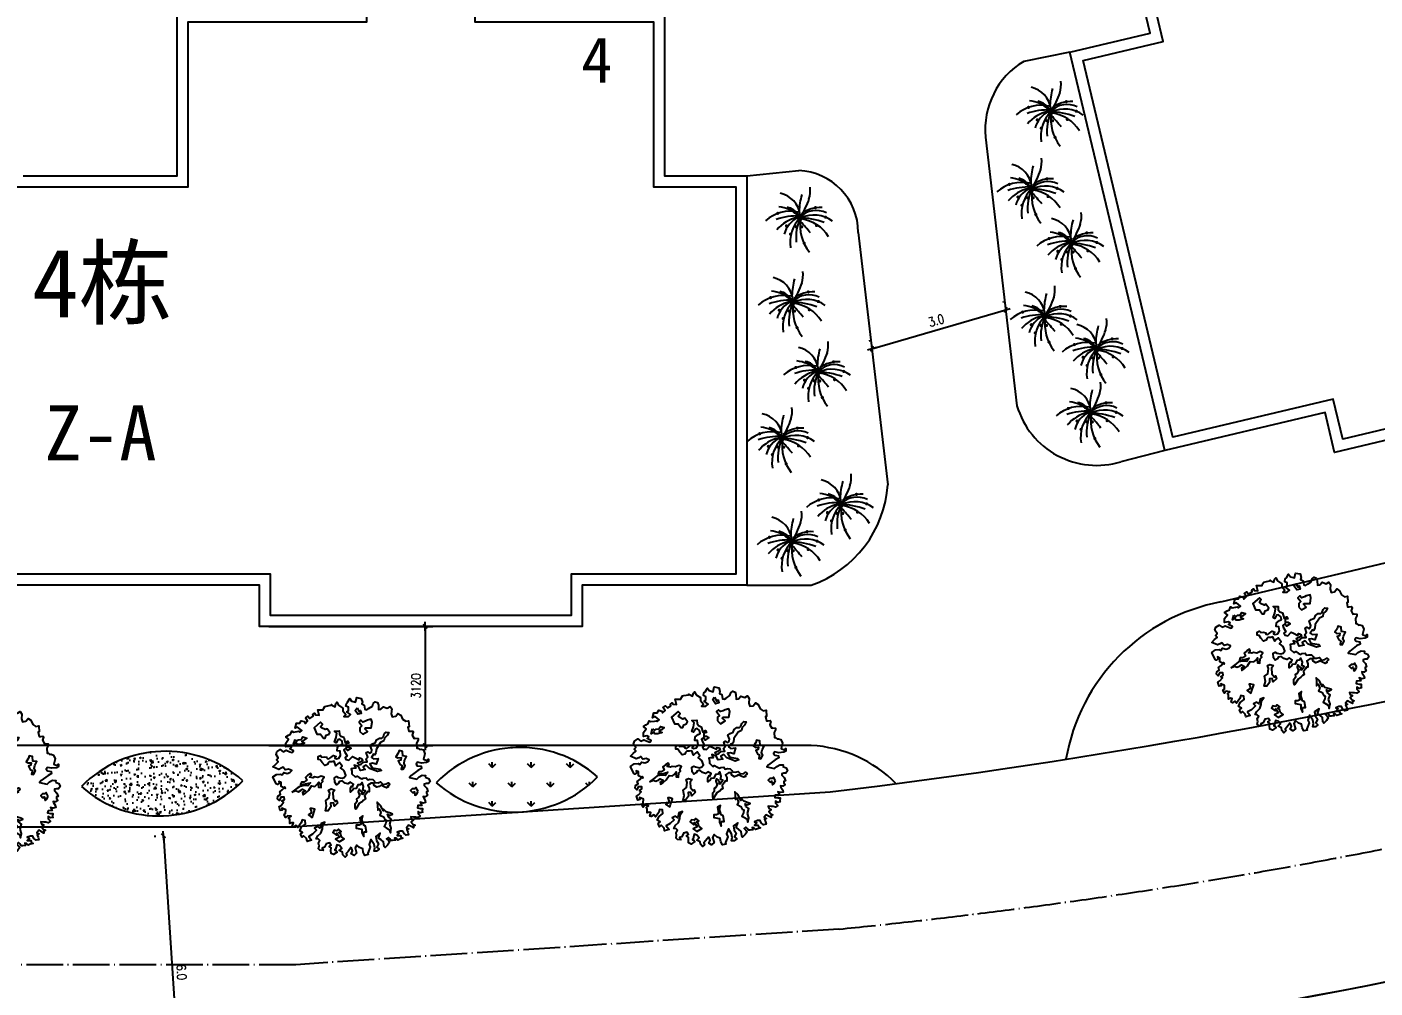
# Model space of a CAD drawing. Extents: x 1035948 to 1665131, y -158296 to 142149.
# Drawn here: x 1372207 to 1407526, y -20117 to 5069 of the extents above; entities that cross this region are included whole.
import ezdxf
from ezdxf.enums import TextEntityAlignment as Align

# ---------------------------------------------------------------- set-up
doc = ezdxf.new("R2010")
doc.units = 0
doc.header["$LTSCALE"] = 200
doc.header["$MEASUREMENT"] = 0
doc.linetypes.add('ACAD_ISO04W100', pattern=[30.5, 24, -3, 0.5, -3])
doc.layers.get('0').update_dxf_attribs({"linetype": 'CONTINUOUS'})
doc.layers.get('DEFPOINTS').update_dxf_attribs({"linetype": 'CONTINUOUS'})
for name, color, linetype in [('DL', 21, 'CONTINUOUS'), ('LMLK', 123, 'CONTINUOUS'), ('WLL1', 7, 'CONTINUOUS'), ('ZXX', 6, 'ACAD_ISO04W100'), ('合欢', 7, 'CONTINUOUS'), ('垂丝海棠', 7, 'CONTINUOUS'), ('矮杆美人蕉', 7, 'CONTINUOUS'), ('红花继木', 7, 'CONTINUOUS')]:
    doc.layers.add(name, color=color, linetype=linetype)
doc.styles.add('DIM_FONT', font='SIMPLEX.shx', dxfattribs={"width": 0.8})
doc.styles.add('H1', font='SimSun.ttf')
doc.dimstyles.new('DIMN80', dxfattribs={"dimscale": 0.8, "dimtxt": 300, "dimasz": 1, "dimexe": 250, "dimexo": 300, "dimgap": 150, "dimtad": 1, "dimdec": 0, "dimzin": 0, "dimdsep": 46, "dimtxsty": 'DIM_FONT', "dimblk": '_DIMX', "dimcen": 0.09, "dimclrt": 7, "dimadec": 0, "dimazin": 0, "dimtfac": 1, "dimtdec": 0, "dimtix": 1, "dimtmove": 2, "dimatfit": 3, "dimldrblk": '_DIMX', "dimfxl": 0, "dimtolj": 1, "dimtzin": 0, "dimarcsym": 0})

# ---------------------------------------------------------------- blocks, each defined once
blk = doc.blocks.new('ZW36')
at = {"layer": '垂丝海棠', "color": 31, "const_width": 60}
for points in [[(463, 465, 1), (523, 465, 1)], [(-966, 251, 1), (-906, 251, 1)], [(-458, 399, 1), (-398, 399, 1)], [(-320, 284, 1), (-260, 284, 1)], [(-197, 69, 1), (-137, 69, 1)], [(-142, 185, 1), (-82, 185, 1)], [(-114, 119, 1), (-54, 119, 1)], [(-100, 20, 1), (-40, 20, 1)], [(-46, 86, 1), (14, 86, 1)], [(848, 102, 1), (908, 102, 1)], [(-637, -228, 1), (-577, -228, 1)], [(-485, -541, 1), (-425, -541, 1)], [(-266, -261, 1), (-206, -261, 1)], [(-59, -261, 1), (1, -261, 1)], [(504, -211, 1), (564, -211, 1)], [(37, -887, 1), (97, -887, 1)]]:
    blk.add_lwpolyline(points, format="xyb", close=True, dxfattribs=at)
at = {"layer": '垂丝海棠', "color": 31}
for centre, radius, start, end in [((-802, 1117), 1096, 342.9456, 6.4814), ((-1040, 67), 963, 6.9904, 78.0284), ((2324, 279), 2449, 163.8561, 179.1105), ((-3557, 2173), 4052, 328.9873, 340.361), ((-443, -1135), 1464, 78.5516, 130.9815), ((-185, -2359), 2512, 88.3286, 108.729), ((134, -1317), 1456, 103.0452, 139.7766), ((-1034, -789), 1294, 48.7581, 83.8624), ((236, -767), 952, 114.0956, 166.2953), ((-705, -137), 631, 28.8901, 78.4579), ((826, -841), 1299, 134.4861, 189.3762), ((1483, -658), 1728, 155.0888, 185.9637), ((-247, -3123), 3211, 70.5249, 87.8244), ((1537, -211), 1626, 171.2496, 218.2333), ((522, -485), 844, 62.9909, 135.9102), ((439, -986), 1172, 53.3231, 115.7633), ((657, -696), 1164, 85.8741, 126.9558), ((-239, -1387), 1437, 31.315, 82.1378), ((-6650, -6130), 8950, 39.0488, 42.6799)]:
    blk.add_arc(centre, radius, start, end, dxfattribs=at)
at = {"layer": '垂丝海棠', "color": 31, "width": 0.8, "flags": 9}
for tag in ['YSIZE', 'XSIZE']:
    blk.add_attdef(tag, (-74, 86), '', height=1, dxfattribs=at)
blk = doc.blocks.new('ZW04')
at = {"layer": '合欢', "color": 3, "linetype": 'ByBlock', "elevation": 4620}
for points in [[(-149, -2071), (-241, -2195), (-299, -2255), (-275, -2313), (-333, -2364), (-399, -2296), (-409, -2221), (-508, -2170), (-433, -2102), (-501, -2020), (-583, -1996), (-627, -2170), (-627, -2129), (-566, -2212), (-675, -2287), (-751, -2255), (-760, -2163), (-751, -2088), (-811, -2044), (-751, -2003), (-794, -1935), (-901, -1962), (-952, -2071), (-1020, -2095), (-986, -2163), (-1085, -2153), (-1129, -2112), (-1112, -2027), (-1129, -1952), (-1085, -1870), (-1129, -1828), (-1194, -1819), (-1146, -1727), (-1054, -1644), (-1010, -1518), (-1003, -1409), (-935, -1317), (-1044, -1358), (-1078, -1501), (-1146, -1450), (-1245, -1501), (-1187, -1559), (-1304, -1676), (-1420, -1744), (-1338, -1853), (-1471, -1894), (-1488, -1811), (-1573, -1727), (-1621, -1768), (-1665, -1676), (-1604, -1627), (-1689, -1576), (-1638, -1460), (-1522, -1375), (-1529, -1266), (-1621, -1249), (-1648, -1341), (-1748, -1477), (-1798, -1416), (-1874, -1467), (-1915, -1450), (-1881, -1341), (-1932, -1334), (-1990, -1358), (-1990, -1300), (-1990, -1232), (-2024, -1200), (-1949, -1142), (-2058, -1125), (-2116, -1183), (-2157, -1091), (-2116, -1057), (-2107, -948), (-2225, -897), (-2216, -958), (-2276, -973), (-2308, -849), (-2250, -815), (-2174, -723), (-2225, -682), (-2150, -638), (-2157, -572), (-2259, -572), (-2301, -665), (-2352, -614), (-2342, -539), (-2267, -488), (-2291, -412), (-2216, -354), (-2140, -262), (-2124, -313), (-2250, -245), (-2250, -129), (-2318, -95), (-2301, -153), (-2359, -194), (-2393, -170), (-2492, 39), (-2383, 114), (-2267, 123), (-2216, 97), (-2167, 165), (-2065, 140), (-1983, 172), (-1932, 233), (-2024, 274), (-2124, 250), (-2191, 332), (-2242, 298), (-2318, 264), (-2492, 342), (-2410, 424), (-2335, 492), (-2383, 550), (-2335, 608), (-2400, 708), (-2376, 793), (-2276, 861), (-2184, 793), (-2092, 834), (-1990, 793), (-1915, 768), (-1874, 817), (-1990, 875), (-1939, 926), (-2000, 953), (-2107, 936), (-2107, 1052), (-2024, 1168), (-2107, 1236), (-2031, 1287), (-1966, 1319), (-1932, 1404), (-1881, 1379), (-1772, 1394), (-1714, 1404), (-1689, 1379), (-1631, 1428), (-1757, 1530), (-1832, 1496), (-1789, 1646), (-1689, 1646), (-1648, 1721), (-1556, 1697), (-1529, 1639), (-1454, 1714), (-1512, 1796), (-1512, 1806), (-1447, 1855), (-1389, 1789), (-1287, 1855), (-1296, 1906), (-1245, 1947), (-1221, 1898), (-1112, 1889), (-1153, 2049), (-1071, 2049), (-986, 2049), (-969, 2097), (-935, 2148), (-894, 2158), (-760, 2182), (-743, 2206), (-726, 2189), (-634, 2141), (-610, 2233), (-576, 2274), (-525, 2182), (-399, 2097), (-399, 2015), (-307, 1906), (-367, 1847), (-231, 1847), (-166, 1906), (-282, 1990), (-231, 2022), (-231, 2124), (-307, 2158), (-292, 2240), (-258, 2274), (-190, 2383), (-139, 2308), (-16, 2274), (18, 2417), (152, 2391), (186, 2281), (169, 2223), (244, 2189), (261, 2066), (319, 2049), (370, 2083), (487, 2158), (513, 2240), (571, 2291), (639, 2264), (664, 2189), (671, 2056), (739, 2066), (814, 2141), (930, 2097), (1015, 2148), (1066, 2073), (1049, 1930), (1081, 1838), (1183, 1855), (1248, 1940), (1333, 1889), (1391, 1763), (1483, 1704), (1568, 1721), (1585, 1537), (1551, 1530), (1576, 1404), (1627, 1404), (1692, 1411), (1709, 1387), (1709, 1379), (1678, 1287), (1736, 1185), (1767, 1195), (1852, 1185), (1852, 1135), (1811, 1052), (1818, 902), (1845, 902), (1903, 861), (1944, 868), (2012, 844), (2061, 734), (2020, 574), (2112, 533), (2163, 574), (2163, 499), (2104, 465), (1952, 448), (1835, 475), (1794, 424), (1828, 373), (1944, 356), (1952, 291), (1845, 233), (1644, 80), (1593, 22), (1818, -27), (1886, 39), (1978, 89), (2078, 80), (2071, 31)], [(2071, 31), (2170, -10), (2211, -95), (2163, -163), (2104, -163), (2037, -180), (2037, -221), (2112, -296), (2146, -395), (2104, -412), (2104, -454), (2136, -505), (2071, -555), (2003, -546), (2012, -580), (2071, -672), (2078, -730), (2003, -747), (1920, -723), (1969, -815), (1845, -822), (1835, -890), (1920, -907), (1986, -907), (1978, -999), (1995, -1023), (1920, -1040), (1852, -999), (1852, -1065), (1920, -1133), (1852, -1183), (1784, -1167), (1719, -1167), (1634, -1157), (1651, -1217), (1719, -1249), (1651, -1310), (1709, -1385), (1767, -1409), (1719, -1433), (1719, -1491), (1644, -1450), (1568, -1409), (1508, -1484), (1576, -1518), (1517, -1542), (1551, -1618), (1568, -1693), (1493, -1710), (1425, -1651), (1391, -1584), (1316, -1584), (1224, -1618), (1292, -1651), (1224, -1719), (1326, -1719), (1350, -1785), (1401, -1802), (1309, -1828), (1248, -1853), (1200, -1802), (1149, -1795), (1173, -1860), (1091, -1870), (1040, -1870), (1006, -1819), (964, -1778), (913, -1819), (964, -1870), (998, -1921), (940, -2003), (865, -2078), (838, -2044), (821, -1911), (746, -1843), (671, -1795), (722, -1651), (588, -1744), (613, -1870), (671, -1962), (622, -2071), (688, -2129), (613, -2187), (537, -2187), (554, -2088), (537, -1986), (438, -1836), (387, -1986), (421, -2071), (353, -2246), (363, -2287), (261, -2313), (212, -2221), (195, -2112), (103, -2078), (18, -2003), (-33, -2088), (11, -2246), (-64, -2313), (-149, -2262), (-108, -2180), (-149, -2071)]]:
    blk.add_lwpolyline(points, dxfattribs=at)
at = {"layer": '合欢', "color": 6, "linetype": 'ByBlock', "elevation": 4620}
for points in [[(28, 2107), (94, 1990), (129, 2031), (153, 1939), (53, 1914), (-31, 2031)], [(-813, 1314), (-785, 1370), (-869, 1482), (-925, 1454), (-1037, 1509), (-1066, 1538), (-1009, 1622), (-1066, 1679), (-1263, 1509), (-1179, 1314), (-1066, 1314), (-982, 1201), (-925, 1201), (-898, 1286)], [(114, 1398), (199, 1314), (339, 1398), (255, 1482), (283, 1509), (452, 1509), (479, 1679), (452, 1763), (339, 1735), (283, 1706), (199, 1679), (142, 1735), (87, 1679), (171, 1567), (114, 1509)], [(-1831, 1161), (-1773, 1111), (-1723, 1152), (-1639, 1161), (-1597, 1236), (-1479, 1202), (-1563, 1135), (-1630, 1094), (-1546, 1051), (-1673, 1010), (-1764, 1010), (-1798, 1077), (-1874, 1018)], [(1434, 441), (1451, 532), (1510, 649), (1393, 666), (1384, 800), (1283, 826), (1259, 750), (1192, 642), (1250, 608), (1343, 616), (1335, 541), (1259, 515), (1309, 416), (1376, 381), (1350, 273), (1410, 265), (1469, 374)], [(-1924, -422), (-1814, -371), (-1731, -405), (-1647, -364), (-1606, -330), (-1513, -379), (-1606, -431), (-1589, -498), (-1513, -446), (-1421, -364), (-1338, -230), (-1237, -245), (-1187, -204), (-1120, -120), (-1128, -271), (-1053, -280), (-1044, -154), (-994, -103), (-1019, -53), (-960, 31), (-1044, 64), (-1144, 22), (-1245, 39), (-1295, 14), (-1396, 31), (-1338, 89), (-1362, 139), (-1446, 89), (-1522, 22), (-1479, -62), (-1572, -120), (-1639, -120), (-1664, -187), (-1513, -170), (-1371, -137), (-1446, -230), (-1546, -221), (-1689, -245), (-1764, -304)], [(-642, -355), (-701, -431), (-692, -597), (-617, -699), (-584, -664), (-558, -748), (-651, -840), (-684, -740), (-768, -748), (-759, -857), (-843, -974), (-919, -974), (-885, -832), (-910, -673), (-818, -597), (-793, -446), (-826, -355), (-751, -321)], [(1853, -397), (1786, -280), (1745, -321), (1678, -321), (1627, -371), (1694, -438), (1745, -405), (1761, -513), (1803, -489)], [(1008, -1375), (1049, -1226), (965, -1159), (941, -1083), (1000, -1116), (1091, -1075), (1032, -1049), (898, -1008), (823, -924), (814, -982), (732, -815), (630, -723), (639, -824), (648, -958), (689, -915), (740, -1033), (706, -1107), (814, -1159), (857, -1241), (907, -1267), (890, -1351), (840, -1451), (898, -1485), (991, -1535), (1024, -1636), (1049, -1502)], [(-1318, -1187), (-1290, -1102), (-1234, -933), (-1318, -906), (-1375, -906), (-1347, -991), (-1347, -1046), (-1431, -1102)], [(226, -1608), (310, -1608), (283, -1440), (226, -1411), (171, -1243), (199, -1130), (114, -1187), (142, -1383), (87, -1411), (2, -1411), (2, -1495), (171, -1524), (171, -1637), (226, -1749)], [(-441, -1753), (-467, -1660), (-517, -1627), (-450, -1593), (-534, -1526), (-575, -1576), (-660, -1561), (-701, -1627), (-593, -1712), (-575, -1645), (-500, -1770), (-617, -1828), (-508, -1912), (-357, -1820)]]:
    blk.add_lwpolyline(points, close=True, dxfattribs=at)
at = {"layer": '合欢', "color": 3, "linetype": 'ByBlock', "elevation": 4620}
blk.add_lwpolyline([(-131, 206), (-131, 131), (-31, 39), (28, 64), (94, 22), (170, -20), (211, 5), (304, 14), (345, -45), (412, -28), (496, -36), (546, -87), (563, -129), (656, -137), (732, -112), (807, -187), (898, -170), (957, -137), (1000, -170), (991, -196), (941, -237), (965, -263), (907, -288), (840, -263), (747, -213), (689, -245), (622, -271), (539, -221), (522, -154), (447, -154), (354, -213), (388, -297), (388, -405), (345, -397), (313, -455), (254, -530), (278, -623), (220, -656), (179, -706), (94, -757), (-14, -932), (-31, -874), (-31, -757), (28, -690), (19, -614), (77, -580), (112, -513), (70, -405), (86, -330), (129, -379), (187, -431), (153, -463), (196, -481), (278, -379), (204, -355), (220, -254), (179, -129), (129, -196), (53, -204), (3, -312), (-89, -321), (-106, -364), (-173, -422), (-173, -312), (-139, -237), (-115, -263), (-81, -179), (-173, -120), (-249, -170), (-333, -146), (-416, -79), (-500, -103), (-526, -154), (-593, -196), (-642, -120), (-651, 14), (-593, 47), (-541, 22), (-424, -3), (-357, 22), (-307, 89), (-357, 215), (-392, 247), (-467, 307), (-416, 357), (-500, 474), (-550, 433), (-608, 374), (-660, 508), (-726, 491), (-809, 491), (-843, 457), (-860, 407), (-943, 381), (-1019, 465), (-1077, 550), (-1137, 558), (-1137, 649), (-1070, 675), (-1027, 634), (-943, 642), (-876, 625), (-869, 591), (-818, 575), (-759, 616), (-684, 675), (-601, 649), (-642, 599), (-593, 575), (-517, 599), (-467, 683), (-483, 809), (-567, 817), (-558, 926), (-467, 993), (-407, 1027), (-424, 1111), (-491, 1169), (-550, 1152), (-601, 1060), (-651, 1085), (-601, 1219), (-584, 1345), (-651, 1411), (-508, 1420), (-500, 1319), (-459, 1260), (-374, 1228), (-325, 1060), (-249, 1111), (-215, 1051), (-299, 1035), (-299, 943), (-215, 943), (-148, 901), (-258, 826), (-307, 901), (-366, 850), (-340, 776), (-273, 666), (-333, 616), (-307, 558), (-258, 550), (-215, 541), (-115, 649), (-48, 616), (86, 550), (103, 608), (161, 591), (196, 541), (112, 483), (36, 448), (86, 398), (153, 424), (220, 483), (330, 491), (295, 575), (345, 634), (304, 768), (354, 792), (421, 750), (455, 776), (472, 850), (421, 977), (488, 1027), (581, 1068), (613, 1144), (697, 1202), (773, 1202), (814, 1245), (840, 1327), (898, 1379), (974, 1370), (924, 1278), (848, 1202), (831, 1118), (732, 1068), (606, 876), (589, 768), (555, 701), (522, 716), (455, 616), (514, 575), (656, 591), (598, 416), (488, 448), (412, 433), (479, 314), (715, 273), (756, 232), (639, 198), (397, 290), (304, 390), (211, 340), (271, 256), (129, 232), (70, 349), (-57, 390), (-14, 299), (-98, 290), (-148, 282)], close=True, dxfattribs=at)
blk = doc.blocks.new('_DIMX')
blk.add_line((-150, 0), (150, 0))
at = {"const_width": 50}
blk.add_lwpolyline([(-70, -70), (70, 70)], dxfattribs=at)
blk = doc.blocks.new('*D546')
at = {"layer": 'DEFPOINTS', "color": 0}
for p in [(1375782, -16125), (1376253, -23309), (1376253, -23309)]:
    blk.add_point(p, dxfattribs=at)
at = {"layer": 'WLL1', "color": 0, "lineweight": -2}
for p, q in [((1375542, -16140), (1375582, -16138)), ((1375782, -16126), (1376253, -23309)), ((1376013, -23325), (1376053, -23322))]:
    blk.add_line(p, q, dxfattribs=at)
at = {"layer": 'WLL1', "color": 0, "lineweight": -2, "xscale": 0.8, "yscale": 0.8, "zscale": 0.8}
for p, rotation in [((1375782, -16125), 93.7502097409586), ((1376253, -23309), 273.7502097409586)]:
    blk.add_blockref('_DIMX', p, dxfattribs=dict(at, rotation=rotation))
at = {"layer": 'WLL1', "color": 7, "insert": (1376257, -19701), "char_height": 240, "attachment_point": 5, "rotation": 273.7502, "style": 'DIM_FONT'}
blk.add_mtext('\\A1;6.0', dxfattribs=at)
blk = doc.blocks.new('*D548')
at = {"layer": 'DEFPOINTS', "color": 0}
for p in [(1397850, -2343, -19135), (1397850, -2343), (1394345, -3364, -18785)]:
    blk.add_point(p, dxfattribs=at)
at = {"layer": 'WLL1', "color": 0, "lineweight": -2}
for p, q in [((1397783, -2113), (1397794, -2151)), ((1394346, -3364), (1397849, -2343)), ((1394278, -3133), (1394289, -3172))]:
    blk.add_line(p, q, dxfattribs=at)
at = {"layer": 'WLL1', "color": 0, "lineweight": -2, "xscale": 0.8, "yscale": 0.8, "zscale": 0.8}
for p, rotation in [((1397850, -2343), 16.23729688288721), ((1394345, -3364), 196.2372968828872)]:
    blk.add_blockref('_DIMX', p, dxfattribs=dict(at, rotation=rotation))
at = {"layer": 'WLL1', "color": 7, "insert": (1396030, -2623), "char_height": 240, "attachment_point": 5, "rotation": 16.2373, "style": 'DIM_FONT'}
blk.add_mtext('\\A1;3.0', dxfattribs=at)
blk = doc.blocks.new('*D549')
at = {"layer": 'DEFPOINTS', "color": 0}
for p in [(1378302, -10640, -18084), (1378302, -13760, -18084), (1382640, -13760)]:
    blk.add_point(p, dxfattribs=at)
at = {"layer": 'WLL1', "color": 0, "lineweight": -2}
for p, q in [((1378542, -10640), (1382840, -10640)), ((1382640, -10641), (1382640, -13759)), ((1378542, -13760), (1382840, -13760))]:
    blk.add_line(p, q, dxfattribs=at)
at = {"layer": 'WLL1', "color": 0, "lineweight": -2, "xscale": 0.8, "yscale": 0.8, "zscale": 0.8}
for p, rotation in [((1382640, -10640), 90), ((1382640, -13760), 270)]:
    blk.add_blockref('_DIMX', p, dxfattribs=dict(at, rotation=rotation))
at = {"layer": 'WLL1', "color": 7, "insert": (1382400, -12200), "char_height": 240, "attachment_point": 5, "rotation": 90, "style": 'DIM_FONT'}
blk.add_mtext('\\A1;3120', dxfattribs=at)

msp = doc.modelspace()

# ---------------------------------------------------------------- hatches: boundary and pattern name
at = {"layer": '矮杆美人蕉', "ltscale": 20}
h = msp.add_hatch(dxfattribs=at)
h.set_pattern_fill('GRASS', color=3, scale=720, style=0)
h.set_pattern_definition([(90, (596285.8, -45900.56), (-509.11688, 509.11688), [135, -883.23377]), (45, (596285.8, -45900.6), (-509.1169, 509.1169), [135, -585]), (135, (596285.8, -45900.6), (-509.1169, -509.1169), [135, -585])])
h.paths.add_polyline_path([(1387158.77192, -14581.66969, 0.3999864302), (1382930.81713, -14735.69994, 0.3999864302)])
at = {"layer": '红花继木', "ltscale": 20}
h = msp.add_hatch(dxfattribs=at)
h.set_pattern_fill('AR-CONC,_O', color=1, scale=60)
h.set_pattern_definition([(50, (596285.8, -45900.56), (430.35611, -37.65128), [45, -495]), (355, (596285.8, -45900.56), (-83.2508, 451.31528), [36, -396]), (100.4514, (596321.68, -45903.7), (347.10563, 413.66373), [38.24411, -420.68527]), (46.1842, (596285.8, -45780.56), (640.34463, -99.3114), [67.5, -742.5]), (96.6356, (596339.2, -45788.84), (560.7976, 584.4707), [57.3662, -631.0278]), (351.1842, (596285.8, -45780.56), (560.79717, 584.47116), [54, -594]), (21, (596345.8, -45810.56), (358.14423, -241.57133), [45, -495]), (326, (596345.8, -45810.56), (145.9892, 435.09003), [36, -396]), (71.4514, (596375.66, -45830.7), (504.13358, 193.5183), [38.24411, -420.68527]), (37.5, (596285.81, -45900.56), (7.295913, 199.736312), [0, -391.2, 0, -402, 0, -397.5]), (7.5, (596285.81, -45900.56), (157.84172, 236.64703), [0, -229.2, 0, -382.2, 0, -151.5]), (327.5, (596152.01, -45900.56), (320.293462, -13.532923), [0, -150, 0, -468, 0, -621]), (317.5, (596092.01, -45900.56), (349.9117, 60.06299), [0, -195, 0, -310.8, 0, -441])])
h.paths.add_polyline_path([(1377863.13001, -14682.60235, 0.3999864302), (1373635.17522, -14836.63259, 0.3999864302)])

# ---------------------------------------------------------------- linework, layer by layer
for centre, start, end in [((1375830.02228, -16979.39773, -27056.10778), 48.484963318, 135.687920251), ((1385125.66419, -16878.46507, -27056.10778), 48.484963318, 135.687920251), ((1375668.28295, -12539.83722, -27056.10778), 228.484963318, 315.687920251), ((1384963.92485, -12438.90456, -27056.10778), 228.484963318, 315.687920251)]:
    msp.add_arc(centre, 3067.37608, start, end)
at = {"layer": 'DL'}
for p, q in [((1399529.00867, 4404.03425, -18083.76634), (1398321.85178, 4167.70239, -11262.93451)), ((1397320.10218, 2178.84396, -11262.93451), (1398144.82974, -4857.6977, -23513.19854)), ((1391069.6495, 1167.76811, -18083.76634), (1392425.5361, 1306.58801, -9525.26126)), ((1393987.53736, -313.15388, -9525.26126), (1394762.60177, -6925.97163, -27091.73991)), ((1403489.95122, -9998.13387, -18083.76634), (1435040.93979, -2483.04225, -18083.76634)), ((1402014.75756, -6032.01081, -18083.76634), (1400867.98047, -6324.04065, -23513.19854)), ((1391069.6495, -9560.23189, -18083.76634), (1392752.00572, -9560.23189, -18083.76634)), ((1392752.00572, -13760.23189, -18083.76634), (1355235.32224, -13760.23189, -18083.76634)), ((1393253.42189, -14979.52175), (1379134.40691, -15904.98279)), ((1379252.24789, -15904.98279), (1354632.70733, -15904.98279))]:
    msp.add_line(p, q, dxfattribs=at)
for centre, radius, start, end in [((1399402.98957, 2376.44398, -11262.93451), 2092.23939, 121.113638482, 185.419334902), ((1392352.23829, -327.12731, -9525.26126), 1635.35877, 0.489573458, 87.431106393), ((1400231.23077, -4244.79284, -23513.19854), 2174.5624, 196.370771757, 287.026704837), ((1372044.8277, 160448.57481), 176705.52673, 276.8937445209, 290.4117397263), ((1391756.29645, -6715.83529, -18083.76634), 3013.64049, 289.29310517, 356.001612214), ((1404422.92474, -14978.71568, -47423.35312), 5067.21173, 100.609813501, 170.269035502), ((1372953.78884, 155444.30437), 178828.58825, 276.7970701304, 291.142401329), ((1373143.71394, 154834.11846), 178190.72215, 276.6323383382, 290.799056807), ((1392572.47333, -17147.10206, -18083.76634), 3391.62519, 44.692832427, 86.965685233)]:
    msp.add_arc(centre, radius, start, end, dxfattribs=at)
at = {"layer": 'LMLK', "elevation": -18083.76634}
for points in [[(1414685.52864, -4124.18893), (1406467.43499, -6081.64667), (1406217.19181, -5031.0381), (1402014.75756, -6032.01081), (1399529.00867, 4404.03425), (1401630.2258, 4904.5206), (1400629.25309, 9106.95485), (1405181.89019, 10191.34195), (1405042.86621, 10775.01338), (1408358.11989, 11564.66962)], [(1414338.63484, -3910.75816), (1406680.86576, -5734.75287), (1406430.62258, -4684.14431), (1402228.18833, -5685.11701), (1399875.90247, 4190.60348), (1401977.11959, 4691.08983), (1400976.14689, 8893.52408), (1405528.78399, 9977.91118), (1405389.76, 10561.58261), (1408144.68913, 11217.77583)], [(1372109.6495, 1167.76811), (1376141.6495, 1167.76811), (1376141.6495, 5487.76811), (1380821.6495, 5487.76811), (1380821.6495, 6087.76811), (1384229.6495, 6087.76811), (1384229.6495, 5487.76811), (1388909.6495, 5487.76811), (1388909.6495, 1167.76811), (1391069.6495, 1167.76811), (1391069.6495, -9560.23189), (1386749.6495, -9560.23189), (1386749.6495, -10640.23189), (1378301.6495, -10640.23189), (1378301.6495, -9560.23189), (1369949.6495, -9560.23189)], [(1371821.6495, 879.76811), (1376429.6495, 879.76811), (1376429.6495, 5199.76811), (1381109.6495, 5199.76811), (1381109.6495, 5799.76811), (1383941.6495, 5799.76811), (1383941.6495, 5199.76811), (1388621.6495, 5199.76811), (1388621.6495, 879.76811), (1390781.6495, 879.76811), (1390781.6495, -9272.23189), (1386461.6495, -9272.23189), (1386461.6495, -10352.23189), (1378589.6495, -10352.23189), (1378589.6495, -9272.23189), (1369661.6495, -9272.23189)]]:
    msp.add_lwpolyline(points, dxfattribs=at)
at = {"layer": 'ZXX', "ltscale": 0.2}
for p, q in [((1393479.01861, -18572.45074), (1379252.18636, -19504.98279)), ((1379252.24789, -19504.98279), (1331647.01588, -19504.98279))]:
    msp.add_line(p, q, dxfattribs=at)
msp.add_arc((1378730.19925, 131129.47933), 150426.85953, 275.6283660368, 296.4280410451, dxfattribs=at)

# ---------------------------------------------------------------- block references
at = {"layer": '合欢', "ltscale": 20, "xscale": 0.8748000001069158, "yscale": 0.8748000000014144, "zscale": 0.8747999999999999}
for p in [(1405429.2611, -11356.84242, -27056.10778), (1390199.51879, -14341.79714), (1371144.04747, -14750.10844, -27056.10778), (1380832.2469, -14617.10213)]:
    msp.add_blockref('ZW04', p, dxfattribs=at)
at = {"layer": '垂丝海棠', "ltscale": 20, "xscale": 0.6912000000011176, "yscale": 0.6912000000011176, "zscale": 0.6911999999999999}
for p in [(1399095.7056, 2789.73999, -27056.10778), (1398590.29937, 769.59984, -27056.10778), (1392525.40556, 12.04776, -27056.10778), (1399632.70223, -650.81016, -27056.10778), (1392335.87795, -2197.47948, -27056.10778), (1398937.76628, -2576.2549, -27056.10778), (1400296.04989, -3428.50115, -27056.10778), (1392999.22562, -4028.23004, -27056.10778), (1400138.11058, -5101.42977, -27056.10778), (1392051.5855, -5764.28769, -27056.10778), (1393599.39671, -7500.34534, -27056.10778), (1392304.28967, -8478.84965, -27056.10778)]:
    msp.add_blockref('ZW36', p, dxfattribs=at)

# ---------------------------------------------------------------- texts
at = {"style": 'H1'}
for s, height, p in [('4', 1200, (1387137.60261, 4207.86489, -18083.76634)), ('4栋', 1800, (1374178.20394, -1595.40113, -18083.76634)), ('Z-A', 1440, (1374134.3429, -5569.33598, -18083.76634))]:
    msp.add_text(s, height=height, dxfattribs=at).set_placement(p, align=Align.MIDDLE)

# ---------------------------------------------------------------- dimensions: what is measured, and where the dimension line sits
at = {"layer": 'WLL1'}
for p1, p2, text, picture, middle in [((1394345.10021, -3363.86545, -18785.03731), (1397850.1021, -2343.09362, -19135.39971), '3.0', '*D548', (1396030.49328, -2623.05269)), ((1375781.64751, -16124.74658), (1376252.57634, -23309.3291), '6.0', '*D546', (1376256.59801, -19701.34021))]:
    dim = msp.add_aligned_dim(p1=p1, p2=p2, distance=0, text=text, dimstyle='DIMN80', dxfattribs=at)
    dim.commit()
    dim.dimension.update_dxf_attribs({"geometry": picture, "text_midpoint": middle})
dim = msp.add_linear_dim(base=(1382639.5922, -13760.23189), p1=(1378301.6495, -10640.23189, -18083.76634), p2=(1378301.6495, -13760.23189, -18083.76634), angle=90, dimstyle='DIMN80', dxfattribs=at)
dim.commit()
dim.dimension.update_dxf_attribs({"geometry": '*D549', "text_midpoint": (1382399.5922, -12200.23189)})

doc.saveas('drawing.dxf')
